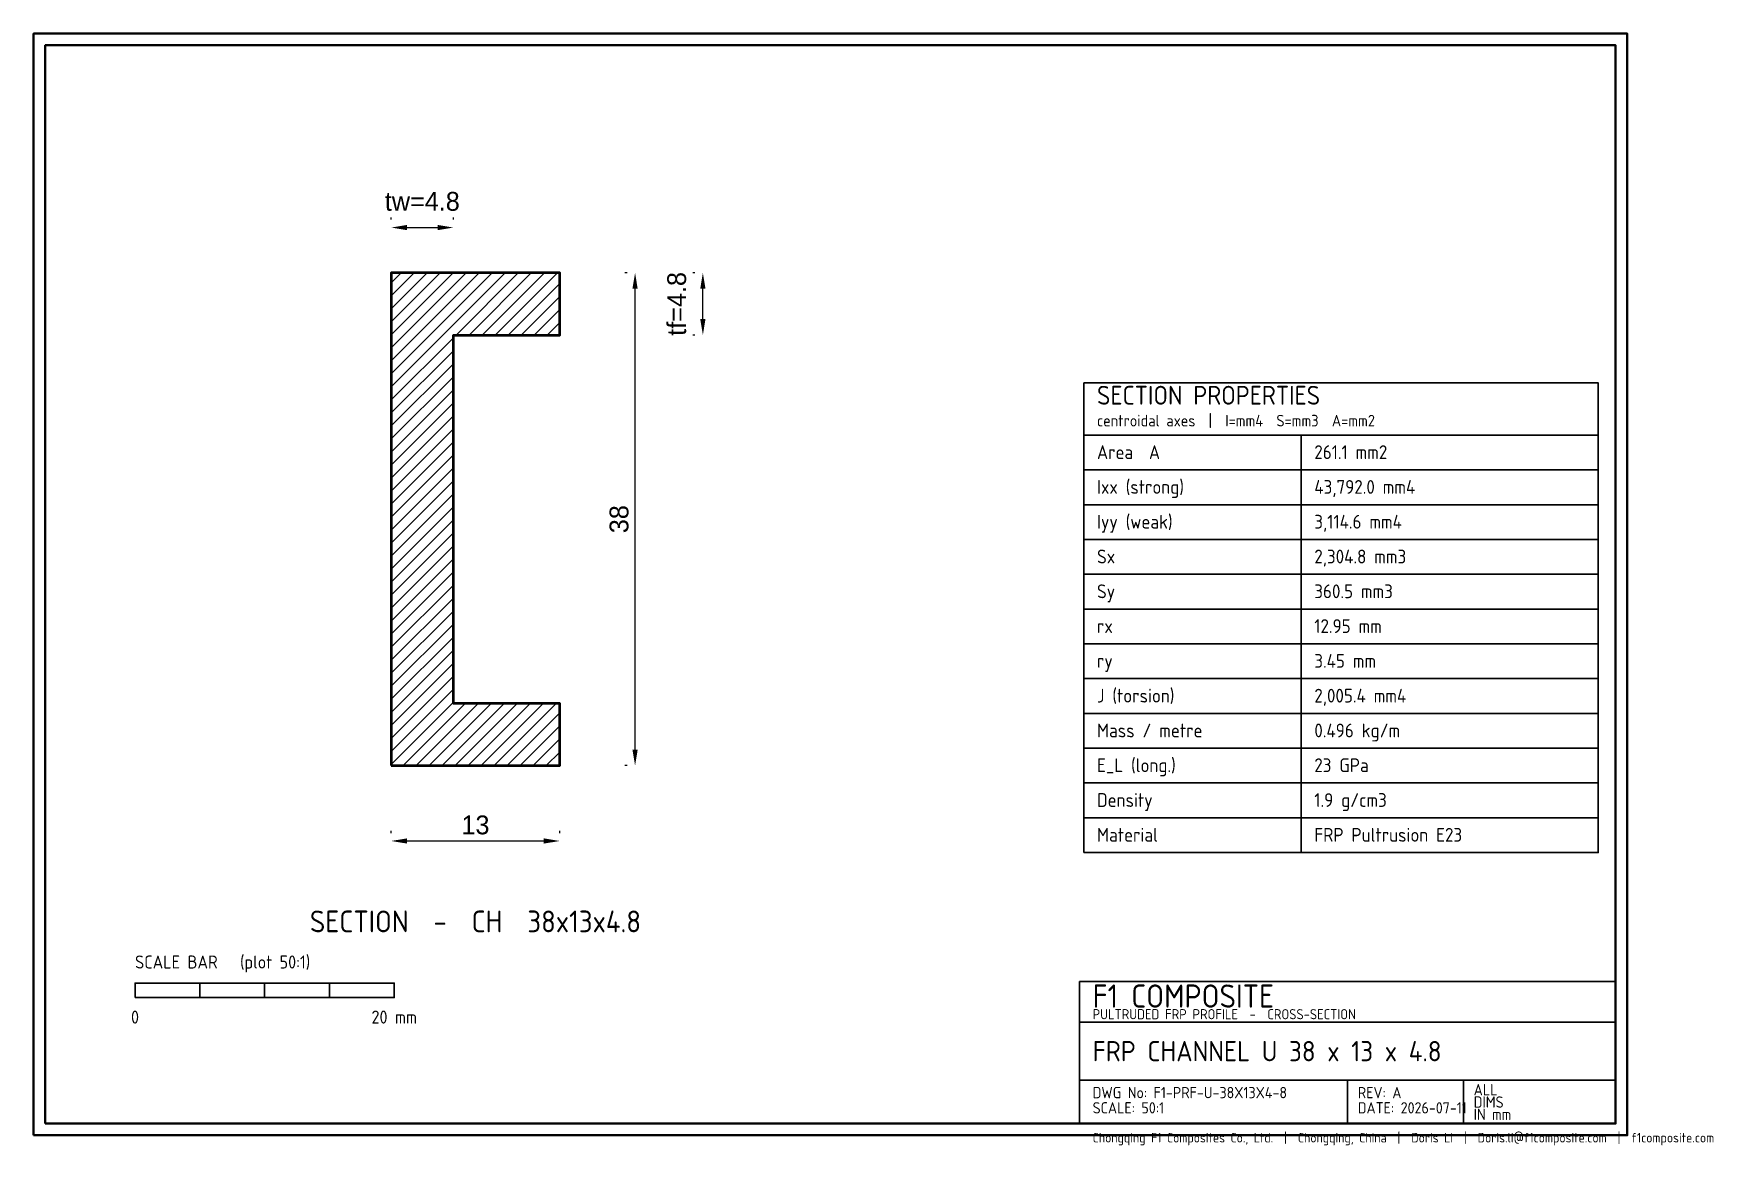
# Model space of a CAD drawing. Header units: millimetres. Extents: x 0 to 11595, y -70 to 7600.
import ezdxf
from ezdxf.enums import TextEntityAlignment as Align

# ---------------------------------------------------------------- set-up
doc = ezdxf.new("R2010")
doc.units = ezdxf.units.MM
for name, color, linetype, lineweight in [('BEAM', 4, 'CONTINUOUS', 50), ('BORDER', 250, 'CONTINUOUS', 40), ('DIM', 1, 'CONTINUOUS', 18), ('HATCH', 9, 'CONTINUOUS', 9), ('TEXT', 250, 'CONTINUOUS', 25), ('TITLE', 250, 'CONTINUOUS', 30)]:
    doc.layers.add(name, color=color, linetype=linetype, lineweight=lineweight)
doc.styles.add('F1', font='isocp.shx')
doc.dimstyles.new('F1DIM', dxfattribs={"dimtxt": 130, "dimasz": 110, "dimexe": 70, "dimexo": 55, "dimgap": 45, "dimtad": 1, "dimdec": 0, "dimcen": 2.5, "dimclrd": 1, "dimclre": 1, "dimclrt": 1, "dimazin": 3, "dimtfac": 1, "dimtmove": 0, "dimatfit": 3})

msp = doc.modelspace()

# ---------------------------------------------------------------- hatches: boundary and pattern name
at = {"layer": 'HATCH'}
h = msp.add_hatch(dxfattribs=at)
h.set_pattern_fill('ANSI31', scale=20)
h.paths.add_polyline_path([(2468.4, 2550), (3631.6, 2550), (3631.6, 2979.5), (2897.9, 2979.5), (2897.9, 5520.5), (3631.6, 5520.5), (3631.6, 5950), (2468.4, 5950)])

# ---------------------------------------------------------------- linework, layer by layer
at = {"layer": 'BEAM'}
msp.add_lwpolyline([(2468.4, 2550), (3631.6, 2550), (3631.6, 2979.5), (2897.9, 2979.5), (2897.9, 5520.5), (3631.6, 5520.5), (3631.6, 5950), (2468.4, 5950)], close=True, dxfattribs=at)
at = {"layer": 'BORDER'}
for points in [[(0, 0), (11000, 0), (11000, 7600), (0, 7600)], [(80, 80), (10920, 80), (10920, 7520), (80, 7520)]]:
    msp.add_lwpolyline(points, close=True, dxfattribs=at)
at = {"layer": 'TITLE'}
for p, q in [((7250, 4830), (10800, 4830)), ((8750, 1950), (8750, 4830)), ((7250, 4590), (10800, 4590)), ((7250, 4350), (10800, 4350)), ((7250, 4110), (10800, 4110)), ((7250, 3870), (10800, 3870)), ((7250, 3630), (10800, 3630)), ((7250, 3390), (10800, 3390)), ((7250, 3150), (10800, 3150)), ((7250, 2910), (10800, 2910)), ((7250, 2670), (10800, 2670)), ((7250, 2430), (10800, 2430)), ((7250, 2190), (10800, 2190)), ((7250, 1950), (10800, 1950)), ((7220, 780), (10920, 780)), ((7220, 380), (10920, 380)), ((9070, 80), (9070, 380)), ((9870, 80), (9870, 380))]:
    msp.add_line(p, q, dxfattribs=at)
for points in [[(7250, 1950), (10800, 1950), (10800, 5190), (7250, 5190)], [(700, 950), (1147.4, 950), (1147.4, 1050), (700, 1050)], [(1147.4, 950), (1594.7, 950), (1594.7, 1050), (1147.4, 1050)], [(1594.7, 950), (2042.1, 950), (2042.1, 1050), (1594.7, 1050)], [(2042.1, 950), (2489.5, 950), (2489.5, 1050), (2042.1, 1050)], [(7220, 80), (10920, 80), (10920, 1060), (7220, 1060)]]:
    msp.add_lwpolyline(points, close=True, dxfattribs=at)

# ---------------------------------------------------------------- texts
at = {"layer": 'TEXT', "style": 'F1'}
for s, height, p in [('centroidal axes  |  I=mm4  S=mm3  A=mm2', 80, (7340, 4890)), ('Area  A', 95, (7340, 4665)), ('261.1 mm2', 95, (8840, 4665)), ('Ixx (strong)', 95, (7340, 4425)), ('43,792.0 mm4', 95, (8840, 4425)), ('Iyy (weak)', 95, (7340, 4185)), ('3,114.6 mm4', 95, (8840, 4185)), ('Sx', 95, (7340, 3945)), ('2,304.8 mm3', 95, (8840, 3945)), ('Sy', 95, (7340, 3705)), ('360.5 mm3', 95, (8840, 3705)), ('rx', 95, (7340, 3465)), ('12.95 mm', 95, (8840, 3465)), ('ry', 95, (7340, 3225)), ('3.45 mm', 95, (8840, 3225)), ('J (torsion)', 95, (7340, 2985)), ('2,005.4 mm4', 95, (8840, 2985)), ('Mass / metre', 95, (7340, 2745)), ('0.496 kg/m', 95, (8840, 2745)), ('E_L (long.)', 95, (7340, 2505)), ('23 GPa', 95, (8840, 2505)), ('Density', 95, (7340, 2265)), ('1.9 g/cm3', 95, (8840, 2265)), ('Material', 95, (7340, 2025)), ('FRP Pultrusion E23', 95, (8840, 2025)), ('SCALE BAR   (plot 50:1)', 90, (700, 1150)), ('Chongqing F1 Composites Co., Ltd.  |  Chongqing, China  |  Doris Li  |  Doris.li@f1composite.com  |  f1composite.com', 66, (7310, -50))]:
    msp.add_text(s, height=height, dxfattribs=at).set_placement(p)
for s, p in [('0', (700, 770)), ('20 mm', (2489.5, 770))]:
    msp.add_text(s, height=90, dxfattribs=at).set_placement(p, align=Align.CENTER)
at = {"layer": 'TITLE', "style": 'F1'}
for s, height, p in [('SECTION PROPERTIES', 130, (7340, 5040)), ('F1 COMPOSITE', 160, (7310, 880)), ('PULTRUDED FRP PROFILE  -  CROSS-SECTION', 70, (7310, 800)), ('FRP CHANNEL U 38 x 13 x 4.8', 140, (7310, 510)), ('ALL', 78, (9940, 275)), ('DWG No: F1-PRF-U-38X13X4-8', 78, (7310, 255)), ('REV: A', 78, (9140, 255)), ('DIMS', 78, (9940, 190)), ('SCALE: 50:1', 78, (7310, 150)), ('DATE: 2026-07-11', 78, (9140, 150)), ('IN mm', 78, (9940, 105))]:
    msp.add_text(s, height=height, dxfattribs=at).set_placement(p)
msp.add_text('SECTION  -  CH  38x13x4.8', height=150, dxfattribs=at).set_placement((3050, 1400), align=Align.CENTER)

# ---------------------------------------------------------------- dimensions: what is measured, and where the dimension line sits
at = {"layer": 'DIM'}
for base, p1, p2, text in [((2468.4, 6262), (2468.4, 6262), (2897.9, 6262), 'tw=4.8'), ((2468.4, 2030), (2468.4, 2030), (3631.6, 2030), '13')]:
    msp.add_linear_dim(base=base, p1=p1, p2=p2, text=text, dimstyle='F1DIM', dxfattribs=at).render()
for base, p1, p2, text in [((4151.6, 2550), (4151.6, 2550), (4151.6, 5950), '38'), ((4619.6, 5520.5), (4619.6, 5520.5), (4619.6, 5950), 'tf=4.8')]:
    msp.add_linear_dim(base=base, p1=p1, p2=p2, angle=90, text=text, dimstyle='F1DIM', dxfattribs=at).render()

doc.saveas('drawing.dxf')
